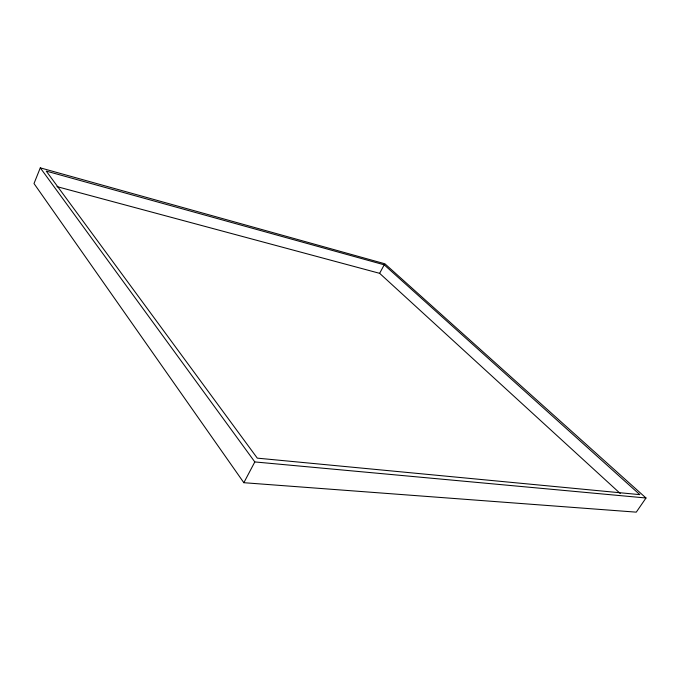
<?xml version="1.0" encoding="UTF-8"?>
<svg xmlns="http://www.w3.org/2000/svg" width="680" height="680" viewBox="0 0 680 680"><rect width="100%" height="100%" fill="white"/><g stroke="black" fill="none" stroke-linecap="round" stroke-linejoin="round"><path stroke-width="1.02" d="M40.29 167.85L34 183.541L243.848 482.706L636.276 512.15L646 497.998L384.888 263.789L40.29 167.85L254.813 461.933L646 497.998M243.848 482.706L254.813 461.933M620.245 493.485L379.644 273.334L384.208 264.826L46.24 171.096L257.295 458.142L639.837 494.64L384.208 264.826M57.001 186.635L379.644 273.334"/></g></svg>
